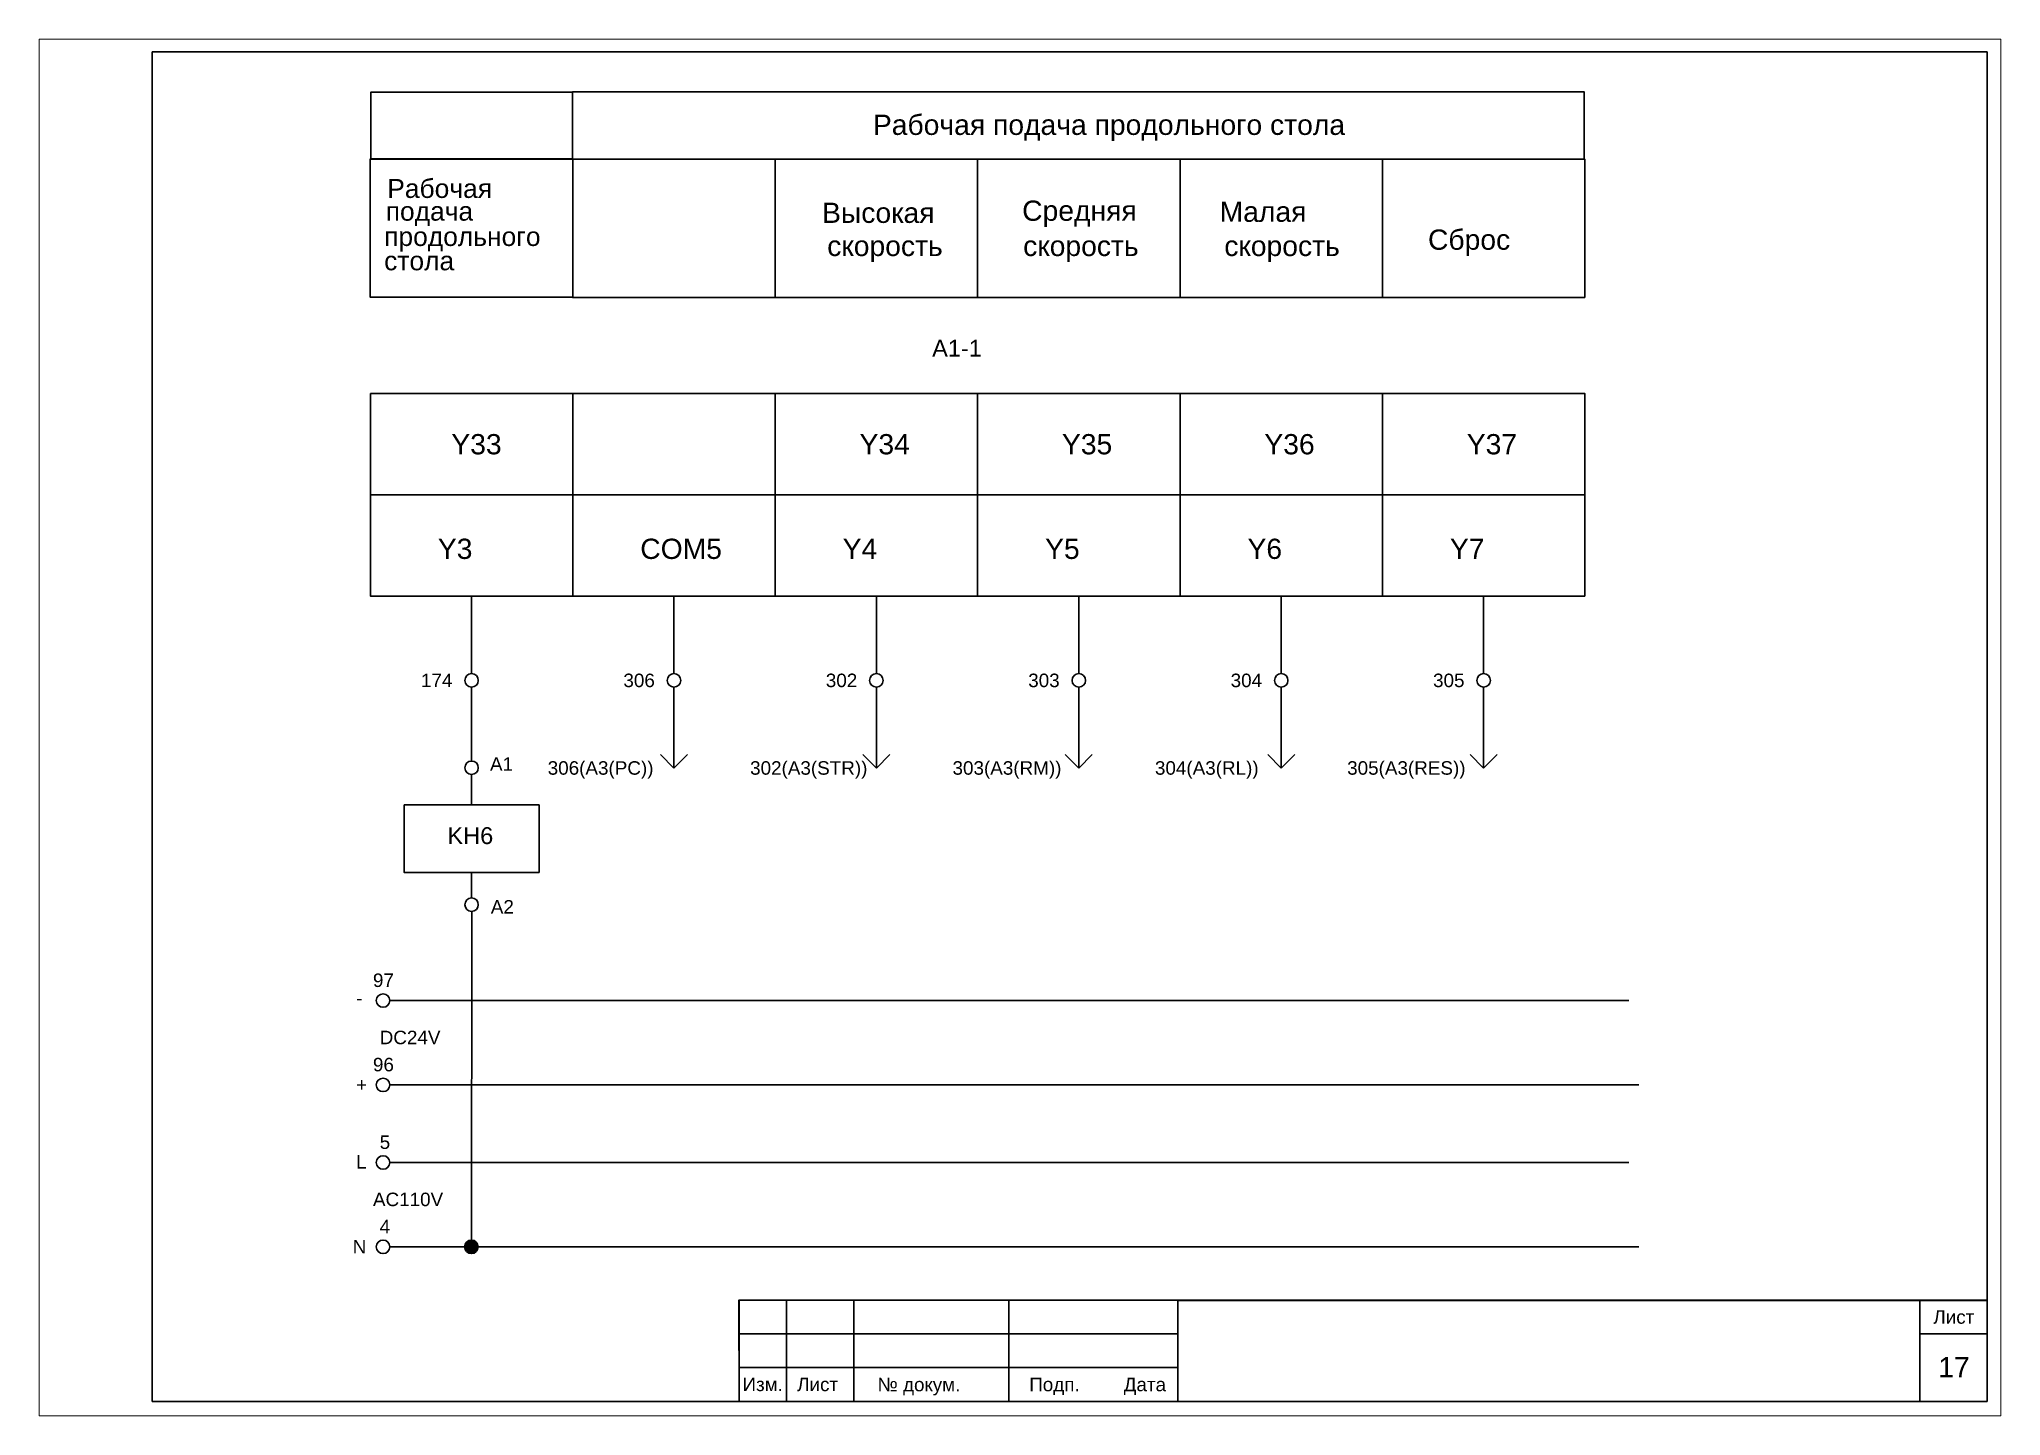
# Paper-space layout 'Лист16' of a CAD drawing. Header units: millimetres. Extents: x 0 to 291, y 0 to 204.
# The model-space entities are those that its viewports show. They can reach past a viewport. Long polylines and large blocks are cut down to what shows.
import ezdxf

# ---------------------------------------------------------------- set-up
doc = ezdxf.new("R2010")
doc.units = ezdxf.units.MM
for name, color, linetype, lineweight in [('Маркировка', 7, 'Continuous', 25), ('Оформление', 7, 'Continuous', 30), ('Элементы', 7, 'Continuous', 30)]:
    doc.layers.add(name, color=color, linetype=linetype, lineweight=lineweight)
doc.styles.get("Standard").update_dxf_attribs({"font": 'arial.ttf'})

msp = doc.modelspace()

# ---------------------------------------------------------------- hatches: boundary and pattern name
at = {"layer": 'Элементы'}
h = msp.add_hatch(color=256, dxfattribs=at)
h.dxf.hatch_style = 1
h.paths.add_polyline_path([(6009.7, 150.49, 1), (6007.7, 150.49, 1)])

# ---------------------------------------------------------------- linework, layer by layer
at = {"layer": 'Оформление'}
for p, q in [((6233.38, 327.59), (5961.38, 327.59)), ((5961.38, 327.59), (5961.38, 127.59)), ((6233.38, 127.59), (6233.38, 327.59)), ((5961.38, 127.59), (6233.38, 127.59)), ((6048.38, 127.59), (6233.38, 127.59)), ((6048.38, 127.59), (6233.38, 127.59)), ((6048.38, 127.59), (6233.38, 127.59))]:
    msp.add_line(p, q, dxfattribs=at)
at = {"layer": 'Оформление', "lineweight": 35}
msp.add_line((6113.38, 142.59), (6233.38, 142.59), dxfattribs=at)
at = {"layer": 'Оформление'}
for points in [[(6023.71, 311.68), (5993.79, 311.68), (5993.79, 321.61), (6023.71, 321.61)], [(6173.62, 311.68), (6023.71, 311.68), (6023.71, 321.68), (6173.62, 321.68)], [(6023.72, 291.23), (5993.72, 291.23), (5993.72, 311.73), (6023.72, 311.73)], [(6053.73, 291.18), (6023.73, 291.18), (6023.73, 311.68), (6053.73, 311.68)], [(6083.73, 291.18), (6053.73, 291.18), (6053.73, 311.68), (6083.73, 311.68)], [(6113.73, 291.18), (6083.73, 291.18), (6083.73, 311.68), (6113.73, 311.68)], [(6143.73, 291.18), (6113.73, 291.18), (6113.73, 311.68), (6143.73, 311.68)], [(6173.73, 291.18), (6143.73, 291.18), (6143.73, 311.68), (6173.73, 311.68)], [(5993.73, 276.94), (6023.73, 276.94), (6023.73, 261.94), (5993.73, 261.94)], [(6023.73, 276.94), (6053.73, 276.94), (6053.73, 261.94), (6023.73, 261.94)], [(6053.73, 276.94), (6083.73, 276.94), (6083.73, 261.94), (6053.73, 261.94)], [(6083.73, 276.94), (6113.73, 276.94), (6113.73, 261.94), (6083.73, 261.94)], [(6113.73, 276.94), (6143.73, 276.94), (6143.73, 261.94), (6113.73, 261.94)], [(6143.73, 276.94), (6173.73, 276.94), (6173.73, 261.94), (6143.73, 261.94)], [(6048.38, 127.59), (6065.38, 127.59), (6065.36, 142.59), (6048.36, 142.59)], [(6048.38, 137.59), (6113.38, 137.59), (6113.38, 142.59), (6048.38, 142.59)], [(6048.38, 127.59), (6055.38, 127.59), (6055.38, 142.59), (6048.38, 142.59)], [(6048.38, 127.59), (6088.38, 127.59), (6088.38, 142.59), (6048.38, 142.59)], [(6233.38, 127.59), (6223.38, 127.59), (6223.38, 142.59), (6233.38, 142.59)], [(6233.38, 142.59), (6223.38, 142.59), (6223.38, 137.59), (6233.38, 137.59)], [(6048.38, 132.59), (6113.38, 132.59), (6113.38, 137.59), (6048.38, 137.59)], [(6048.38, 127.59), (6113.38, 127.59), (6113.38, 132.59), (6048.38, 132.59)]]:
    msp.add_lwpolyline(points, close=True, dxfattribs=at)
at = {"layer": 'Элементы'}
for p, q in [((6008.73, 235.44), (6008.73, 246.94)), ((6038.73, 235.44), (6038.73, 246.94)), ((6068.73, 235.44), (6068.73, 246.94)), ((6098.73, 235.44), (6098.73, 246.94)), ((6128.73, 235.44), (6128.73, 246.94)), ((6158.73, 235.44), (6158.73, 246.94)), ((6008.73, 233.44), (6008.73, 222.49)), ((6038.73, 233.44), (6038.73, 221.44)), ((6068.73, 233.44), (6068.73, 221.44)), ((6098.73, 233.44), (6098.73, 221.44)), ((6128.73, 233.44), (6128.73, 221.44)), ((6158.73, 233.44), (6158.73, 221.44)), ((6038.73, 221.44), (6036.73, 223.44)), ((6038.73, 221.44), (6040.73, 223.44)), ((6068.73, 221.44), (6066.73, 223.44)), ((6068.73, 221.44), (6070.73, 223.44)), ((6098.73, 221.44), (6096.73, 223.44)), ((6098.73, 221.44), (6100.73, 223.44)), ((6128.73, 221.44), (6126.73, 223.44)), ((6128.73, 221.44), (6130.73, 223.44)), ((6158.73, 221.44), (6156.73, 223.44)), ((6158.73, 221.44), (6160.73, 223.44)), ((6008.73, 220.49), (6008.73, 215.99)), ((6008.73, 205.99), (6008.74, 202.2)), ((6008.75, 200.2), (6008.7, 150.49)), ((5996.61, 186.99), (6180.23, 186.99)), ((5996.61, 174.49), (6181.73, 174.49)), ((5996.61, 162.99), (6180.23, 162.99)), ((5996.61, 150.49), (6181.73, 150.49))]:
    msp.add_line(p, q, dxfattribs=at)
for points in [[(6023.73, 246.94), (5993.73, 246.94), (5993.73, 261.94), (6023.73, 261.94)], [(6053.73, 246.94), (6023.73, 246.94), (6023.73, 261.94), (6053.73, 261.94)], [(6083.73, 246.94), (6053.73, 246.94), (6053.73, 261.94), (6083.73, 261.94)], [(6113.73, 246.94), (6083.73, 246.94), (6083.73, 261.94), (6113.73, 261.94)], [(6143.73, 246.94), (6113.73, 246.94), (6113.73, 261.94), (6143.73, 261.94)], [(6173.73, 246.94), (6143.73, 246.94), (6143.73, 261.94), (6173.73, 261.94)], [(5998.73, 215.99), (6018.73, 215.99), (6018.73, 205.99), (5998.73, 205.99)]]:
    msp.add_lwpolyline(points, close=True, dxfattribs=at)
for centre in [(6008.73, 234.44), (6038.73, 234.44), (6068.73, 234.44), (6098.73, 234.44), (6128.73, 234.44), (6158.73, 234.44), (6008.73, 221.49), (6008.73, 201.2), (5995.61, 186.99), (5995.61, 174.49), (5995.61, 162.99), (5995.61, 150.49), (6008.7, 150.49)]:
    msp.add_circle(centre, 1, dxfattribs=at)

# ---------------------------------------------------------------- texts
at = {"layer": 'Маркировка'}
for s, height, p in [('A1-1', 2.5, (6076.99, 282.42)), ('174', 2, (6001.23, 233.44)), ('306', 2, (6031.23, 233.44)), ('302', 2, (6061.23, 233.44)), ('303', 2, (6091.23, 233.44)), ('304', 2, (6121.23, 233.44)), ('305', 2, (6151.23, 233.44)), ('A1', 2, (6011.46, 221.04)), ('306(A3(PC))', 2, (6020.01, 220.46)), ('302(A3(STR))', 2, (6050.01, 220.46)), ('303(A3(RM))', 2, (6080.01, 220.46)), ('304(A3(RL))', 2, (6110.01, 220.46)), ('305(A3(RES))', 2, (6138.5, 220.46)), ('KH6', 2.5, (6005.15, 210.18)), ('A2', 2, (6011.58, 199.88)), ('97', 2, (5994.11, 189)), ('-', 2, (5991.61, 186.35)), ('DC24V', 2, (5995.11, 180.52)), ('96', 2, (5994.11, 176.5)), ('+', 2, (5991.61, 173.52)), ('5', 2, (5995.11, 165)), ('L', 2, (5991.61, 162.09)), ('AC110V', 2, (5994.11, 156.52)), ('4', 2, (5995.11, 152.5)), ('N', 2, (5991.11, 149.52))]:
    msp.add_text(s, height=height, dxfattribs=at).set_placement(p)
at = {"layer": 'Оформление'}
for s, height, p in [('Рабочая подача продольного стола', 3, (6068.21, 315.28)), ('Рабочая', 2.8, (5996.23, 305.94)), ('Средняя', 3, (6090.33, 302.55)), ('Малая', 3, (6119.6, 302.4)), ('подача', 2.8, (5996, 302.57)), ('Высокая', 3, (6060.68, 302.24)), ('продольного', 2.8, (5995.77, 298.82)), ('скорость', 3, (6061.44, 297.33)), ('скорость', 3, (6090.48, 297.33)), ('скорость', 3, (6120.29, 297.33)), ('Сброс', 3, (6150.48, 298.26)), ('стола', 2.8, (5995.77, 295.22)), ('Y33', 3, (6005.73, 267.94)), ('Y34', 3, (6066.23, 267.94)), ('Y35', 3, (6096.23, 267.94)), ('Y36', 3, (6126.23, 267.94)), ('Y37', 3, (6156.23, 267.94)), ('Лист', 2, (6225.38, 139.09)), ('17', 3, (6226.11, 131.15)), ('Изм.', 2, (6048.88, 129.11)), ('Лист', 2, (6056.98, 129.1)), ('№ докум.', 2, (6068.9, 129.08)), ('Подп.', 2, (6091.38, 129.09)), ('Дата', 2, (6105.38, 129.09))]:
    msp.add_text(s, height=height, dxfattribs=at).set_placement(p)
at = {"layer": 'Элементы'}
for s, p in [('Y3', (6003.73, 252.44)), ('COM5', (6033.73, 252.44)), ('Y4', (6063.73, 252.44)), ('Y5', (6093.73, 252.44)), ('Y6', (6123.73, 252.44)), ('Y7', (6153.73, 252.44))]:
    msp.add_text(s, height=3, dxfattribs=at).set_placement(p)

psp = doc.layouts.new('Лист16')

# ---------------------------------------------------------------- viewports
at = {"layer": 'Элементы'}
psp.add_viewport(center=(145.51, 101.98), size=(290.72, 204.0063), view_center_point=(6090.01, 227.46), view_height=204.0063, dxfattribs=at)

doc.saveas('drawing.dxf')
